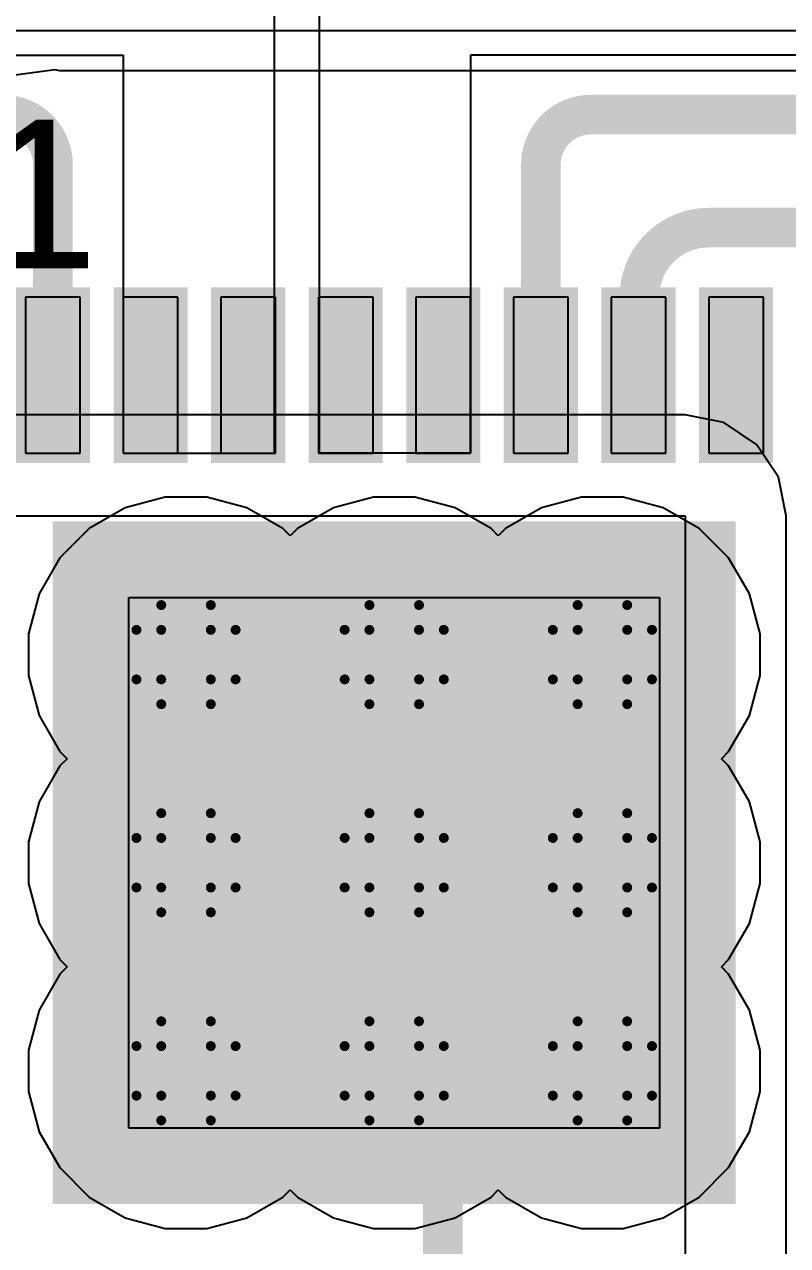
# Model space of a CAD drawing. Header units: inches. Extents: x -5 to 501, y -9 to 81.
# Drawn here: x 75.08 to 78.99, y 19.17 to 25.43 of the extents above; entities that cross this region are included whole.
import ezdxf

# ---------------------------------------------------------------- set-up
doc = ezdxf.new("R2010")
doc.units = ezdxf.units.IN
for name, color, linetype in [('Bottom Layer', 5, 'Continuous'), ('Drill Drawing', 1, 'Continuous'), ('Ground', 16, 'Continuous'), ('Power', 76, 'Continuous'), ('Top Layer', 1, 'Continuous'), ('Top Overlay', 2, 'Continuous'), ('Top Paste', 8, 'Continuous'), ('Top Solder', 216, 'Continuous'), ('Via Holes', 16, 'Continuous')]:
    doc.layers.add(name, color=color, linetype=linetype)
doc.styles.add('Arial', font='', dxfattribs={"height": 0.2})
doc.styles.get('Arial').set_extended_font_data('Arial')

msp = doc.modelspace()

# ---------------------------------------------------------------- hatches: boundary and pattern name
at = {"layer": 'Bottom Layer'}
h = msp.add_hatch(color=5, dxfattribs=at)
edge = h.paths.add_edge_path()
edge.add_arc((75.9031, 22.2001), 0.3, 0, 360)
h = msp.add_hatch(color=5, dxfattribs=at)
edge = h.paths.add_edge_path()
edge.add_arc((76.9699, 22.2001), 0.3, 0, 360)
h = msp.add_hatch(color=5, dxfattribs=at)
edge = h.paths.add_edge_path()
edge.add_arc((78.0367, 22.2001), 0.3, 0, 360)
h = msp.add_hatch(color=5, dxfattribs=at)
edge = h.paths.add_edge_path()
edge.add_arc((75.9031, 21.1333), 0.3, 0, 360)
h = msp.add_hatch(color=5, dxfattribs=at)
edge = h.paths.add_edge_path()
edge.add_arc((76.9699, 21.1333), 0.3, 0, 360)
h = msp.add_hatch(color=5, dxfattribs=at)
edge = h.paths.add_edge_path()
edge.add_arc((78.0367, 21.1333), 0.3, 0, 360)
h = msp.add_hatch(color=5, dxfattribs=at)
edge = h.paths.add_edge_path()
edge.add_arc((75.9031, 20.0665), 0.3, 0, 360)
h = msp.add_hatch(color=5, dxfattribs=at)
edge = h.paths.add_edge_path()
edge.add_arc((76.9699, 20.0665), 0.3, 0, 360)
h = msp.add_hatch(color=5, dxfattribs=at)
edge = h.paths.add_edge_path()
edge.add_arc((78.0367, 20.0665), 0.3, 0, 360)
at = {"layer": 'Ground'}
h = msp.add_hatch(color=16, dxfattribs=at)
edge = h.paths.add_edge_path()
edge.add_arc((75.9031, 22.2001), 0.3, 0, 360)
h = msp.add_hatch(color=16, dxfattribs=at)
edge = h.paths.add_edge_path()
edge.add_arc((76.9699, 22.2001), 0.3, 0, 360)
h = msp.add_hatch(color=16, dxfattribs=at)
edge = h.paths.add_edge_path()
edge.add_arc((78.0367, 22.2001), 0.3, 0, 360)
h = msp.add_hatch(color=16, dxfattribs=at)
edge = h.paths.add_edge_path()
edge.add_arc((75.9031, 21.1333), 0.3, 0, 360)
h = msp.add_hatch(color=16, dxfattribs=at)
edge = h.paths.add_edge_path()
edge.add_arc((76.9699, 21.1333), 0.3, 0, 360)
h = msp.add_hatch(color=16, dxfattribs=at)
edge = h.paths.add_edge_path()
edge.add_arc((78.0367, 21.1333), 0.3, 0, 360)
h = msp.add_hatch(color=16, dxfattribs=at)
edge = h.paths.add_edge_path()
edge.add_arc((75.9031, 20.0665), 0.3, 0, 360)
h = msp.add_hatch(color=16, dxfattribs=at)
edge = h.paths.add_edge_path()
edge.add_arc((76.9699, 20.0665), 0.3, 0, 360)
h = msp.add_hatch(color=16, dxfattribs=at)
edge = h.paths.add_edge_path()
edge.add_arc((78.0367, 20.0665), 0.3, 0, 360)
at = {"layer": 'Power'}
h = msp.add_hatch(color=76, dxfattribs=at)
edge = h.paths.add_edge_path()
edge.add_arc((75.9031, 22.2001), 0.3, 0, 360)
h = msp.add_hatch(color=76, dxfattribs=at)
edge = h.paths.add_edge_path()
edge.add_arc((76.9699, 22.2001), 0.3, 0, 360)
h = msp.add_hatch(color=76, dxfattribs=at)
edge = h.paths.add_edge_path()
edge.add_arc((78.0367, 22.2001), 0.3, 0, 360)
h = msp.add_hatch(color=76, dxfattribs=at)
edge = h.paths.add_edge_path()
edge.add_arc((75.9031, 21.1333), 0.3, 0, 360)
h = msp.add_hatch(color=76, dxfattribs=at)
edge = h.paths.add_edge_path()
edge.add_arc((76.9699, 21.1333), 0.3, 0, 360)
h = msp.add_hatch(color=76, dxfattribs=at)
edge = h.paths.add_edge_path()
edge.add_arc((78.0367, 21.1333), 0.3, 0, 360)
h = msp.add_hatch(color=76, dxfattribs=at)
edge = h.paths.add_edge_path()
edge.add_arc((75.9031, 20.0665), 0.3, 0, 360)
h = msp.add_hatch(color=76, dxfattribs=at)
edge = h.paths.add_edge_path()
edge.add_arc((76.9699, 20.0665), 0.3, 0, 360)
h = msp.add_hatch(color=76, dxfattribs=at)
edge = h.paths.add_edge_path()
edge.add_arc((78.0367, 20.0665), 0.3, 0, 360)
at = {"layer": 'Top Layer'}
for points in [[(75.0813, 24.0332), (75.3613, 24.0332), (75.3613, 23.2332), (75.0813, 23.2332)], [(75.5815, 24.0332), (75.8615, 24.0332), (75.8615, 23.2332), (75.5815, 23.2332)], [(76.0813, 24.0332), (76.3613, 24.0332), (76.3613, 23.2332), (76.0813, 23.2332)], [(76.5815, 24.0332), (76.8615, 24.0332), (76.8615, 23.2332), (76.5815, 23.2332)], [(77.0813, 24.0332), (77.3613, 24.0332), (77.3613, 23.2332), (77.0813, 23.2332)], [(77.5815, 24.0332), (77.8615, 24.0332), (77.8615, 23.2332), (77.5815, 23.2332)], [(78.0813, 24.0332), (78.3613, 24.0332), (78.3613, 23.2332), (78.0813, 23.2332)], [(78.5815, 24.0332), (78.8615, 24.0332), (78.8615, 23.2332), (78.5815, 23.2332)], [(78.6699, 19.4333), (75.2699, 19.4333), (75.2699, 22.8333), (78.6699, 22.8333)]]:
    msp.add_hatch(color=1, dxfattribs=at).paths.add_polyline_path(points)
h = msp.add_hatch(color=1, dxfattribs=at)
edge = h.paths.add_edge_path()
edge.add_arc((75.9031, 22.2001), 0.3, 0, 360)
h = msp.add_hatch(color=1, dxfattribs=at)
edge = h.paths.add_edge_path()
edge.add_arc((76.9699, 22.2001), 0.3, 0, 360)
h = msp.add_hatch(color=1, dxfattribs=at)
edge = h.paths.add_edge_path()
edge.add_arc((78.0367, 22.2001), 0.3, 0, 360)
h = msp.add_hatch(color=1, dxfattribs=at)
edge = h.paths.add_edge_path()
edge.add_arc((75.9031, 21.1333), 0.3, 0, 360)
h = msp.add_hatch(color=1, dxfattribs=at)
edge = h.paths.add_edge_path()
edge.add_arc((76.9699, 21.1333), 0.3, 0, 360)
h = msp.add_hatch(color=1, dxfattribs=at)
edge = h.paths.add_edge_path()
edge.add_arc((78.0367, 21.1333), 0.3, 0, 360)
h = msp.add_hatch(color=1, dxfattribs=at)
edge = h.paths.add_edge_path()
edge.add_arc((75.9031, 20.0665), 0.3, 0, 360)
h = msp.add_hatch(color=1, dxfattribs=at)
edge = h.paths.add_edge_path()
edge.add_arc((76.9699, 20.0665), 0.3, 0, 360)
h = msp.add_hatch(color=1, dxfattribs=at)
edge = h.paths.add_edge_path()
edge.add_arc((78.0367, 20.0665), 0.3, 0, 360)
at = {"layer": 'Top Solder'}
for points in [[(75.0313, 24.0832), (75.4113, 24.0832), (75.4113, 23.1832), (75.0313, 23.1832)], [(75.5315, 24.0832), (75.9115, 24.0832), (75.9115, 23.1832), (75.5315, 23.1832)], [(76.0313, 24.0832), (76.4113, 24.0832), (76.4113, 23.1832), (76.0313, 23.1832)], [(76.5315, 24.0832), (76.9115, 24.0832), (76.9115, 23.1832), (76.5315, 23.1832)], [(77.0313, 24.0832), (77.4113, 24.0832), (77.4113, 23.1832), (77.0313, 23.1832)], [(77.5315, 24.0832), (77.9115, 24.0832), (77.9115, 23.1832), (77.5315, 23.1832)], [(78.0313, 24.0832), (78.4113, 24.0832), (78.4113, 23.1832), (78.0313, 23.1832)], [(78.5315, 24.0832), (78.9115, 24.0832), (78.9115, 23.1832), (78.5315, 23.1832)], [(78.7199, 19.3833), (75.2199, 19.3833), (75.2199, 22.8833), (78.7199, 22.8833)]]:
    msp.add_hatch(color=216, dxfattribs=at).paths.add_polyline_path(points)
at = {"layer": 'Via Holes'}
h = msp.add_hatch(color=7, dxfattribs=at)
edge = h.paths.add_edge_path()
edge.add_arc((75.9031, 22.2001), 0.15, 0, 360)
h = msp.add_hatch(color=7, dxfattribs=at)
edge = h.paths.add_edge_path()
edge.add_arc((76.9699, 22.2001), 0.15, 0, 360)
h = msp.add_hatch(color=7, dxfattribs=at)
edge = h.paths.add_edge_path()
edge.add_arc((78.0367, 22.2001), 0.15, 0, 360)
h = msp.add_hatch(color=7, dxfattribs=at)
edge = h.paths.add_edge_path()
edge.add_arc((75.9031, 21.1333), 0.15, 0, 360)
h = msp.add_hatch(color=7, dxfattribs=at)
edge = h.paths.add_edge_path()
edge.add_arc((76.9699, 21.1333), 0.15, 0, 360)
h = msp.add_hatch(color=7, dxfattribs=at)
edge = h.paths.add_edge_path()
edge.add_arc((78.0367, 21.1333), 0.15, 0, 360)
h = msp.add_hatch(color=7, dxfattribs=at)
edge = h.paths.add_edge_path()
edge.add_arc((75.9031, 20.0665), 0.15, 0, 360)
h = msp.add_hatch(color=7, dxfattribs=at)
edge = h.paths.add_edge_path()
edge.add_arc((76.9699, 20.0665), 0.15, 0, 360)
h = msp.add_hatch(color=7, dxfattribs=at)
edge = h.paths.add_edge_path()
edge.add_arc((78.0367, 20.0665), 0.15, 0, 360)

# ---------------------------------------------------------------- linework, layer by layer
at = {"layer": 'Bottom Layer'}
for p, q in [((75.0017, 25.1692), (75.2308, 25.1994)), ((75.2308, 25.1994), (75.2554, 25.1945)), ((75.2554, 25.1945), (81.4787, 25.1945)), ((78.4606, 23.4288), (74.2442, 23.4288)), ((78.6588, 23.3893), (78.4606, 23.4288)), ((78.8268, 23.277), (78.6588, 23.3893)), ((78.9391, 23.109), (78.8268, 23.277)), ((78.9786, 22.9108), (78.9391, 23.109)), ((74.2442, 22.9108), (78.4606, 22.9108)), ((78.4606, 22.9108), (78.4606, 17.1451)), ((78.9786, 17.1451), (78.9786, 22.9108))]:
    msp.add_line(p, q, dxfattribs=at)
msp.add_lwpolyline([(74.1102, 25.3676, 0.254, 0.254, -0.198912), (75.2554, 25.842, 0.254, 0.254, 0)], format="xyseb", dxfattribs=at)
at = {"layer": 'Drill Drawing'}
for points in [[(75.7761, 22.3271, 0.0508, 0.0508, 0), (75.7761, 22.4541, 0.0508, 0.0508, 0)], [(75.7761, 22.4541, 0.0508, 0.0508, 0), (76.0301, 22.4541, 0.0508, 0.0508, 0)], [(76.0301, 22.3271, 0.0508, 0.0508, 0), (76.0301, 22.4541, 0.0508, 0.0508, 0)], [(76.8429, 22.3271, 0.0508, 0.0508, 0), (76.8429, 22.4541, 0.0508, 0.0508, 0)], [(76.8429, 22.4541, 0.0508, 0.0508, 0), (77.0969, 22.4541, 0.0508, 0.0508, 0)], [(77.0969, 22.3271, 0.0508, 0.0508, 0), (77.0969, 22.4541, 0.0508, 0.0508, 0)], [(77.9097, 22.3271, 0.0508, 0.0508, 0), (77.9097, 22.4541, 0.0508, 0.0508, 0)], [(77.9097, 22.4541, 0.0508, 0.0508, 0), (78.1637, 22.4541, 0.0508, 0.0508, 0)], [(78.1637, 22.3271, 0.0508, 0.0508, 0), (78.1637, 22.4541, 0.0508, 0.0508, 0)], [(75.6491, 22.0731, 0.0508, 0.0508, 0), (75.6491, 22.3271, 0.0508, 0.0508, 0)], [(75.6491, 22.3271, 0.0508, 0.0508, 0), (75.7761, 22.3271, 0.0508, 0.0508, 0)], [(76.0301, 22.3271, 0.0508, 0.0508, 0), (76.1571, 22.3271, 0.0508, 0.0508, 0)], [(76.1571, 22.0731, 0.0508, 0.0508, 0), (76.1571, 22.3271, 0.0508, 0.0508, 0)], [(76.7159, 22.0731, 0.0508, 0.0508, 0), (76.7159, 22.3271, 0.0508, 0.0508, 0)], [(76.7159, 22.3271, 0.0508, 0.0508, 0), (76.8429, 22.3271, 0.0508, 0.0508, 0)], [(77.0969, 22.3271, 0.0508, 0.0508, 0), (77.2239, 22.3271, 0.0508, 0.0508, 0)], [(77.2239, 22.0731, 0.0508, 0.0508, 0), (77.2239, 22.3271, 0.0508, 0.0508, 0)], [(77.7827, 22.0731, 0.0508, 0.0508, 0), (77.7827, 22.3271, 0.0508, 0.0508, 0)], [(77.7827, 22.3271, 0.0508, 0.0508, 0), (77.9097, 22.3271, 0.0508, 0.0508, 0)], [(78.1637, 22.3271, 0.0508, 0.0508, 0), (78.2907, 22.3271, 0.0508, 0.0508, 0)], [(78.2907, 22.0731, 0.0508, 0.0508, 0), (78.2907, 22.3271, 0.0508, 0.0508, 0)], [(75.6491, 22.0731, 0.0508, 0.0508, 0), (75.7761, 22.0731, 0.0508, 0.0508, 0)], [(75.7761, 21.9461, 0.0508, 0.0508, 0), (75.7761, 22.0731, 0.0508, 0.0508, 0)], [(76.0301, 22.0731, 0.0508, 0.0508, 0), (76.1571, 22.0731, 0.0508, 0.0508, 0)], [(76.0301, 21.9461, 0.0508, 0.0508, 0), (76.0301, 22.0731, 0.0508, 0.0508, 0)], [(76.7159, 22.0731, 0.0508, 0.0508, 0), (76.8429, 22.0731, 0.0508, 0.0508, 0)], [(76.8429, 21.9461, 0.0508, 0.0508, 0), (76.8429, 22.0731, 0.0508, 0.0508, 0)], [(77.0969, 22.0731, 0.0508, 0.0508, 0), (77.2239, 22.0731, 0.0508, 0.0508, 0)], [(77.0969, 21.9461, 0.0508, 0.0508, 0), (77.0969, 22.0731, 0.0508, 0.0508, 0)], [(77.7827, 22.0731, 0.0508, 0.0508, 0), (77.9097, 22.0731, 0.0508, 0.0508, 0)], [(77.9097, 21.9461, 0.0508, 0.0508, 0), (77.9097, 22.0731, 0.0508, 0.0508, 0)], [(78.1637, 22.0731, 0.0508, 0.0508, 0), (78.2907, 22.0731, 0.0508, 0.0508, 0)], [(78.1637, 21.9461, 0.0508, 0.0508, 0), (78.1637, 22.0731, 0.0508, 0.0508, 0)], [(75.7761, 21.9461, 0.0508, 0.0508, 0), (76.0301, 21.9461, 0.0508, 0.0508, 0)], [(76.8429, 21.9461, 0.0508, 0.0508, 0), (77.0969, 21.9461, 0.0508, 0.0508, 0)], [(77.9097, 21.9461, 0.0508, 0.0508, 0), (78.1637, 21.9461, 0.0508, 0.0508, 0)], [(75.7761, 21.2603, 0.0508, 0.0508, 0), (75.7761, 21.3873, 0.0508, 0.0508, 0)], [(75.7761, 21.3873, 0.0508, 0.0508, 0), (76.0301, 21.3873, 0.0508, 0.0508, 0)], [(76.0301, 21.2603, 0.0508, 0.0508, 0), (76.0301, 21.3873, 0.0508, 0.0508, 0)], [(76.8429, 21.2603, 0.0508, 0.0508, 0), (76.8429, 21.3873, 0.0508, 0.0508, 0)], [(76.8429, 21.3873, 0.0508, 0.0508, 0), (77.0969, 21.3873, 0.0508, 0.0508, 0)], [(77.0969, 21.2603, 0.0508, 0.0508, 0), (77.0969, 21.3873, 0.0508, 0.0508, 0)], [(77.9097, 21.2603, 0.0508, 0.0508, 0), (77.9097, 21.3873, 0.0508, 0.0508, 0)], [(77.9097, 21.3873, 0.0508, 0.0508, 0), (78.1637, 21.3873, 0.0508, 0.0508, 0)], [(78.1637, 21.2603, 0.0508, 0.0508, 0), (78.1637, 21.3873, 0.0508, 0.0508, 0)], [(75.6491, 21.0063, 0.0508, 0.0508, 0), (75.6491, 21.2603, 0.0508, 0.0508, 0)], [(75.6491, 21.2603, 0.0508, 0.0508, 0), (75.7761, 21.2603, 0.0508, 0.0508, 0)], [(76.0301, 21.2603, 0.0508, 0.0508, 0), (76.1571, 21.2603, 0.0508, 0.0508, 0)], [(76.1571, 21.0063, 0.0508, 0.0508, 0), (76.1571, 21.2603, 0.0508, 0.0508, 0)], [(76.7159, 21.0063, 0.0508, 0.0508, 0), (76.7159, 21.2603, 0.0508, 0.0508, 0)], [(76.7159, 21.2603, 0.0508, 0.0508, 0), (76.8429, 21.2603, 0.0508, 0.0508, 0)], [(77.0969, 21.2603, 0.0508, 0.0508, 0), (77.2239, 21.2603, 0.0508, 0.0508, 0)], [(77.2239, 21.0063, 0.0508, 0.0508, 0), (77.2239, 21.2603, 0.0508, 0.0508, 0)], [(77.7827, 21.0063, 0.0508, 0.0508, 0), (77.7827, 21.2603, 0.0508, 0.0508, 0)], [(77.7827, 21.2603, 0.0508, 0.0508, 0), (77.9097, 21.2603, 0.0508, 0.0508, 0)], [(78.1637, 21.2603, 0.0508, 0.0508, 0), (78.2907, 21.2603, 0.0508, 0.0508, 0)], [(78.2907, 21.0063, 0.0508, 0.0508, 0), (78.2907, 21.2603, 0.0508, 0.0508, 0)], [(75.6491, 21.0063, 0.0508, 0.0508, 0), (75.7761, 21.0063, 0.0508, 0.0508, 0)], [(75.7761, 20.8793, 0.0508, 0.0508, 0), (75.7761, 21.0063, 0.0508, 0.0508, 0)], [(76.0301, 21.0063, 0.0508, 0.0508, 0), (76.1571, 21.0063, 0.0508, 0.0508, 0)], [(76.0301, 20.8793, 0.0508, 0.0508, 0), (76.0301, 21.0063, 0.0508, 0.0508, 0)], [(76.7159, 21.0063, 0.0508, 0.0508, 0), (76.8429, 21.0063, 0.0508, 0.0508, 0)], [(76.8429, 20.8793, 0.0508, 0.0508, 0), (76.8429, 21.0063, 0.0508, 0.0508, 0)], [(77.0969, 21.0063, 0.0508, 0.0508, 0), (77.2239, 21.0063, 0.0508, 0.0508, 0)], [(77.0969, 20.8793, 0.0508, 0.0508, 0), (77.0969, 21.0063, 0.0508, 0.0508, 0)], [(77.7827, 21.0063, 0.0508, 0.0508, 0), (77.9097, 21.0063, 0.0508, 0.0508, 0)], [(77.9097, 20.8793, 0.0508, 0.0508, 0), (77.9097, 21.0063, 0.0508, 0.0508, 0)], [(78.1637, 21.0063, 0.0508, 0.0508, 0), (78.2907, 21.0063, 0.0508, 0.0508, 0)], [(78.1637, 20.8793, 0.0508, 0.0508, 0), (78.1637, 21.0063, 0.0508, 0.0508, 0)], [(75.7761, 20.8793, 0.0508, 0.0508, 0), (76.0301, 20.8793, 0.0508, 0.0508, 0)], [(76.8429, 20.8793, 0.0508, 0.0508, 0), (77.0969, 20.8793, 0.0508, 0.0508, 0)], [(77.9097, 20.8793, 0.0508, 0.0508, 0), (78.1637, 20.8793, 0.0508, 0.0508, 0)], [(75.7761, 20.1935, 0.0508, 0.0508, 0), (75.7761, 20.3205, 0.0508, 0.0508, 0)], [(75.7761, 20.3205, 0.0508, 0.0508, 0), (76.0301, 20.3205, 0.0508, 0.0508, 0)], [(76.0301, 20.1935, 0.0508, 0.0508, 0), (76.0301, 20.3205, 0.0508, 0.0508, 0)], [(76.8429, 20.1935, 0.0508, 0.0508, 0), (76.8429, 20.3205, 0.0508, 0.0508, 0)], [(76.8429, 20.3205, 0.0508, 0.0508, 0), (77.0969, 20.3205, 0.0508, 0.0508, 0)], [(77.0969, 20.1935, 0.0508, 0.0508, 0), (77.0969, 20.3205, 0.0508, 0.0508, 0)], [(77.9097, 20.1935, 0.0508, 0.0508, 0), (77.9097, 20.3205, 0.0508, 0.0508, 0)], [(77.9097, 20.3205, 0.0508, 0.0508, 0), (78.1637, 20.3205, 0.0508, 0.0508, 0)], [(78.1637, 20.1935, 0.0508, 0.0508, 0), (78.1637, 20.3205, 0.0508, 0.0508, 0)], [(75.6491, 19.9395, 0.0508, 0.0508, 0), (75.6491, 20.1935, 0.0508, 0.0508, 0)], [(75.6491, 20.1935, 0.0508, 0.0508, 0), (75.7761, 20.1935, 0.0508, 0.0508, 0)], [(76.0301, 20.1935, 0.0508, 0.0508, 0), (76.1571, 20.1935, 0.0508, 0.0508, 0)], [(76.1571, 19.9395, 0.0508, 0.0508, 0), (76.1571, 20.1935, 0.0508, 0.0508, 0)], [(76.7159, 19.9395, 0.0508, 0.0508, 0), (76.7159, 20.1935, 0.0508, 0.0508, 0)], [(76.7159, 20.1935, 0.0508, 0.0508, 0), (76.8429, 20.1935, 0.0508, 0.0508, 0)], [(77.0969, 20.1935, 0.0508, 0.0508, 0), (77.2239, 20.1935, 0.0508, 0.0508, 0)], [(77.2239, 19.9395, 0.0508, 0.0508, 0), (77.2239, 20.1935, 0.0508, 0.0508, 0)], [(77.7827, 19.9395, 0.0508, 0.0508, 0), (77.7827, 20.1935, 0.0508, 0.0508, 0)], [(77.7827, 20.1935, 0.0508, 0.0508, 0), (77.9097, 20.1935, 0.0508, 0.0508, 0)], [(78.1637, 20.1935, 0.0508, 0.0508, 0), (78.2907, 20.1935, 0.0508, 0.0508, 0)], [(78.2907, 19.9395, 0.0508, 0.0508, 0), (78.2907, 20.1935, 0.0508, 0.0508, 0)], [(75.6491, 19.9395, 0.0508, 0.0508, 0), (75.7761, 19.9395, 0.0508, 0.0508, 0)], [(75.7761, 19.8125, 0.0508, 0.0508, 0), (75.7761, 19.9395, 0.0508, 0.0508, 0)], [(76.0301, 19.9395, 0.0508, 0.0508, 0), (76.1571, 19.9395, 0.0508, 0.0508, 0)], [(76.0301, 19.8125, 0.0508, 0.0508, 0), (76.0301, 19.9395, 0.0508, 0.0508, 0)], [(76.7159, 19.9395, 0.0508, 0.0508, 0), (76.8429, 19.9395, 0.0508, 0.0508, 0)], [(76.8429, 19.8125, 0.0508, 0.0508, 0), (76.8429, 19.9395, 0.0508, 0.0508, 0)], [(77.0969, 19.9395, 0.0508, 0.0508, 0), (77.2239, 19.9395, 0.0508, 0.0508, 0)], [(77.0969, 19.8125, 0.0508, 0.0508, 0), (77.0969, 19.9395, 0.0508, 0.0508, 0)], [(77.7827, 19.9395, 0.0508, 0.0508, 0), (77.9097, 19.9395, 0.0508, 0.0508, 0)], [(77.9097, 19.8125, 0.0508, 0.0508, 0), (77.9097, 19.9395, 0.0508, 0.0508, 0)], [(78.1637, 19.9395, 0.0508, 0.0508, 0), (78.2907, 19.9395, 0.0508, 0.0508, 0)], [(78.1637, 19.8125, 0.0508, 0.0508, 0), (78.1637, 19.9395, 0.0508, 0.0508, 0)], [(75.7761, 19.8125, 0.0508, 0.0508, 0), (76.0301, 19.8125, 0.0508, 0.0508, 0)], [(76.8429, 19.8125, 0.0508, 0.0508, 0), (77.0969, 19.8125, 0.0508, 0.0508, 0)], [(77.9097, 19.8125, 0.0508, 0.0508, 0), (78.1637, 19.8125, 0.0508, 0.0508, 0)]]:
    msp.add_lwpolyline(points, format="xyseb", dxfattribs=at)
for points in [[(75.7634, 22.4541, 0.0254, 0.0254, 1), (75.7888, 22.4541, 0.0254, 0.0254, 1)], [(75.7634, 22.4541, 0.0254, 0.0254, 1), (75.7888, 22.4541, 0.0254, 0.0254, 1)], [(76.0174, 22.4541, 0.0254, 0.0254, 1), (76.0428, 22.4541, 0.0254, 0.0254, 1)], [(76.0174, 22.4541, 0.0254, 0.0254, 1), (76.0428, 22.4541, 0.0254, 0.0254, 1)], [(76.8302, 22.4541, 0.0254, 0.0254, 1), (76.8556, 22.4541, 0.0254, 0.0254, 1)], [(76.8302, 22.4541, 0.0254, 0.0254, 1), (76.8556, 22.4541, 0.0254, 0.0254, 1)], [(77.0842, 22.4541, 0.0254, 0.0254, 1), (77.1096, 22.4541, 0.0254, 0.0254, 1)], [(77.0842, 22.4541, 0.0254, 0.0254, 1), (77.1096, 22.4541, 0.0254, 0.0254, 1)], [(77.897, 22.4541, 0.0254, 0.0254, 1), (77.9224, 22.4541, 0.0254, 0.0254, 1)], [(77.897, 22.4541, 0.0254, 0.0254, 1), (77.9224, 22.4541, 0.0254, 0.0254, 1)], [(78.151, 22.4541, 0.0254, 0.0254, 1), (78.1764, 22.4541, 0.0254, 0.0254, 1)], [(78.151, 22.4541, 0.0254, 0.0254, 1), (78.1764, 22.4541, 0.0254, 0.0254, 1)], [(75.6364, 22.3271, 0.0254, 0.0254, 1), (75.6618, 22.3271, 0.0254, 0.0254, 1)], [(75.6364, 22.3271, 0.0254, 0.0254, 1), (75.6618, 22.3271, 0.0254, 0.0254, 1)], [(75.7634, 22.3271, 0.0254, 0.0254, 1), (75.7888, 22.3271, 0.0254, 0.0254, 1)], [(75.7634, 22.3271, 0.0254, 0.0254, 1), (75.7888, 22.3271, 0.0254, 0.0254, 1)], [(76.0174, 22.3271, 0.0254, 0.0254, 1), (76.0428, 22.3271, 0.0254, 0.0254, 1)], [(76.0174, 22.3271, 0.0254, 0.0254, 1), (76.0428, 22.3271, 0.0254, 0.0254, 1)], [(76.1444, 22.3271, 0.0254, 0.0254, 1), (76.1698, 22.3271, 0.0254, 0.0254, 1)], [(76.1444, 22.3271, 0.0254, 0.0254, 1), (76.1698, 22.3271, 0.0254, 0.0254, 1)], [(76.7032, 22.3271, 0.0254, 0.0254, 1), (76.7286, 22.3271, 0.0254, 0.0254, 1)], [(76.7032, 22.3271, 0.0254, 0.0254, 1), (76.7286, 22.3271, 0.0254, 0.0254, 1)], [(76.8302, 22.3271, 0.0254, 0.0254, 1), (76.8556, 22.3271, 0.0254, 0.0254, 1)], [(76.8302, 22.3271, 0.0254, 0.0254, 1), (76.8556, 22.3271, 0.0254, 0.0254, 1)], [(77.0842, 22.3271, 0.0254, 0.0254, 1), (77.1096, 22.3271, 0.0254, 0.0254, 1)], [(77.0842, 22.3271, 0.0254, 0.0254, 1), (77.1096, 22.3271, 0.0254, 0.0254, 1)], [(77.2112, 22.3271, 0.0254, 0.0254, 1), (77.2366, 22.3271, 0.0254, 0.0254, 1)], [(77.2112, 22.3271, 0.0254, 0.0254, 1), (77.2366, 22.3271, 0.0254, 0.0254, 1)], [(77.77, 22.3271, 0.0254, 0.0254, 1), (77.7954, 22.3271, 0.0254, 0.0254, 1)], [(77.77, 22.3271, 0.0254, 0.0254, 1), (77.7954, 22.3271, 0.0254, 0.0254, 1)], [(77.897, 22.3271, 0.0254, 0.0254, 1), (77.9224, 22.3271, 0.0254, 0.0254, 1)], [(77.897, 22.3271, 0.0254, 0.0254, 1), (77.9224, 22.3271, 0.0254, 0.0254, 1)], [(78.151, 22.3271, 0.0254, 0.0254, 1), (78.1764, 22.3271, 0.0254, 0.0254, 1)], [(78.151, 22.3271, 0.0254, 0.0254, 1), (78.1764, 22.3271, 0.0254, 0.0254, 1)], [(78.278, 22.3271, 0.0254, 0.0254, 1), (78.3034, 22.3271, 0.0254, 0.0254, 1)], [(78.278, 22.3271, 0.0254, 0.0254, 1), (78.3034, 22.3271, 0.0254, 0.0254, 1)], [(75.6364, 22.0731, 0.0254, 0.0254, 1), (75.6618, 22.0731, 0.0254, 0.0254, 1)], [(75.6364, 22.0731, 0.0254, 0.0254, 1), (75.6618, 22.0731, 0.0254, 0.0254, 1)], [(75.7634, 22.0731, 0.0254, 0.0254, 1), (75.7888, 22.0731, 0.0254, 0.0254, 1)], [(75.7634, 22.0731, 0.0254, 0.0254, 1), (75.7888, 22.0731, 0.0254, 0.0254, 1)], [(76.0174, 22.0731, 0.0254, 0.0254, 1), (76.0428, 22.0731, 0.0254, 0.0254, 1)], [(76.0174, 22.0731, 0.0254, 0.0254, 1), (76.0428, 22.0731, 0.0254, 0.0254, 1)], [(76.1444, 22.0731, 0.0254, 0.0254, 1), (76.1698, 22.0731, 0.0254, 0.0254, 1)], [(76.1444, 22.0731, 0.0254, 0.0254, 1), (76.1698, 22.0731, 0.0254, 0.0254, 1)], [(76.7032, 22.0731, 0.0254, 0.0254, 1), (76.7286, 22.0731, 0.0254, 0.0254, 1)], [(76.7032, 22.0731, 0.0254, 0.0254, 1), (76.7286, 22.0731, 0.0254, 0.0254, 1)], [(76.8302, 22.0731, 0.0254, 0.0254, 1), (76.8556, 22.0731, 0.0254, 0.0254, 1)], [(76.8302, 22.0731, 0.0254, 0.0254, 1), (76.8556, 22.0731, 0.0254, 0.0254, 1)], [(77.0842, 22.0731, 0.0254, 0.0254, 1), (77.1096, 22.0731, 0.0254, 0.0254, 1)], [(77.0842, 22.0731, 0.0254, 0.0254, 1), (77.1096, 22.0731, 0.0254, 0.0254, 1)], [(77.2112, 22.0731, 0.0254, 0.0254, 1), (77.2366, 22.0731, 0.0254, 0.0254, 1)], [(77.2112, 22.0731, 0.0254, 0.0254, 1), (77.2366, 22.0731, 0.0254, 0.0254, 1)], [(77.77, 22.0731, 0.0254, 0.0254, 1), (77.7954, 22.0731, 0.0254, 0.0254, 1)], [(77.77, 22.0731, 0.0254, 0.0254, 1), (77.7954, 22.0731, 0.0254, 0.0254, 1)], [(77.897, 22.0731, 0.0254, 0.0254, 1), (77.9224, 22.0731, 0.0254, 0.0254, 1)], [(77.897, 22.0731, 0.0254, 0.0254, 1), (77.9224, 22.0731, 0.0254, 0.0254, 1)], [(78.151, 22.0731, 0.0254, 0.0254, 1), (78.1764, 22.0731, 0.0254, 0.0254, 1)], [(78.151, 22.0731, 0.0254, 0.0254, 1), (78.1764, 22.0731, 0.0254, 0.0254, 1)], [(78.278, 22.0731, 0.0254, 0.0254, 1), (78.3034, 22.0731, 0.0254, 0.0254, 1)], [(78.278, 22.0731, 0.0254, 0.0254, 1), (78.3034, 22.0731, 0.0254, 0.0254, 1)], [(75.7634, 21.9461, 0.0254, 0.0254, 1), (75.7888, 21.9461, 0.0254, 0.0254, 1)], [(75.7634, 21.9461, 0.0254, 0.0254, 1), (75.7888, 21.9461, 0.0254, 0.0254, 1)], [(76.0174, 21.9461, 0.0254, 0.0254, 1), (76.0428, 21.9461, 0.0254, 0.0254, 1)], [(76.0174, 21.9461, 0.0254, 0.0254, 1), (76.0428, 21.9461, 0.0254, 0.0254, 1)], [(76.8302, 21.9461, 0.0254, 0.0254, 1), (76.8556, 21.9461, 0.0254, 0.0254, 1)], [(76.8302, 21.9461, 0.0254, 0.0254, 1), (76.8556, 21.9461, 0.0254, 0.0254, 1)], [(77.0842, 21.9461, 0.0254, 0.0254, 1), (77.1096, 21.9461, 0.0254, 0.0254, 1)], [(77.0842, 21.9461, 0.0254, 0.0254, 1), (77.1096, 21.9461, 0.0254, 0.0254, 1)], [(77.897, 21.9461, 0.0254, 0.0254, 1), (77.9224, 21.9461, 0.0254, 0.0254, 1)], [(77.897, 21.9461, 0.0254, 0.0254, 1), (77.9224, 21.9461, 0.0254, 0.0254, 1)], [(78.151, 21.9461, 0.0254, 0.0254, 1), (78.1764, 21.9461, 0.0254, 0.0254, 1)], [(78.151, 21.9461, 0.0254, 0.0254, 1), (78.1764, 21.9461, 0.0254, 0.0254, 1)], [(75.7634, 21.3873, 0.0254, 0.0254, 1), (75.7888, 21.3873, 0.0254, 0.0254, 1)], [(75.7634, 21.3873, 0.0254, 0.0254, 1), (75.7888, 21.3873, 0.0254, 0.0254, 1)], [(76.0174, 21.3873, 0.0254, 0.0254, 1), (76.0428, 21.3873, 0.0254, 0.0254, 1)], [(76.0174, 21.3873, 0.0254, 0.0254, 1), (76.0428, 21.3873, 0.0254, 0.0254, 1)], [(76.8302, 21.3873, 0.0254, 0.0254, 1), (76.8556, 21.3873, 0.0254, 0.0254, 1)], [(76.8302, 21.3873, 0.0254, 0.0254, 1), (76.8556, 21.3873, 0.0254, 0.0254, 1)], [(77.0842, 21.3873, 0.0254, 0.0254, 1), (77.1096, 21.3873, 0.0254, 0.0254, 1)], [(77.0842, 21.3873, 0.0254, 0.0254, 1), (77.1096, 21.3873, 0.0254, 0.0254, 1)], [(77.897, 21.3873, 0.0254, 0.0254, 1), (77.9224, 21.3873, 0.0254, 0.0254, 1)], [(77.897, 21.3873, 0.0254, 0.0254, 1), (77.9224, 21.3873, 0.0254, 0.0254, 1)], [(78.151, 21.3873, 0.0254, 0.0254, 1), (78.1764, 21.3873, 0.0254, 0.0254, 1)], [(78.151, 21.3873, 0.0254, 0.0254, 1), (78.1764, 21.3873, 0.0254, 0.0254, 1)], [(75.6364, 21.2603, 0.0254, 0.0254, 1), (75.6618, 21.2603, 0.0254, 0.0254, 1)], [(75.6364, 21.2603, 0.0254, 0.0254, 1), (75.6618, 21.2603, 0.0254, 0.0254, 1)], [(75.7634, 21.2603, 0.0254, 0.0254, 1), (75.7888, 21.2603, 0.0254, 0.0254, 1)], [(75.7634, 21.2603, 0.0254, 0.0254, 1), (75.7888, 21.2603, 0.0254, 0.0254, 1)], [(76.0174, 21.2603, 0.0254, 0.0254, 1), (76.0428, 21.2603, 0.0254, 0.0254, 1)], [(76.0174, 21.2603, 0.0254, 0.0254, 1), (76.0428, 21.2603, 0.0254, 0.0254, 1)], [(76.1444, 21.2603, 0.0254, 0.0254, 1), (76.1698, 21.2603, 0.0254, 0.0254, 1)], [(76.1444, 21.2603, 0.0254, 0.0254, 1), (76.1698, 21.2603, 0.0254, 0.0254, 1)], [(76.7032, 21.2603, 0.0254, 0.0254, 1), (76.7286, 21.2603, 0.0254, 0.0254, 1)], [(76.7032, 21.2603, 0.0254, 0.0254, 1), (76.7286, 21.2603, 0.0254, 0.0254, 1)], [(76.8302, 21.2603, 0.0254, 0.0254, 1), (76.8556, 21.2603, 0.0254, 0.0254, 1)], [(76.8302, 21.2603, 0.0254, 0.0254, 1), (76.8556, 21.2603, 0.0254, 0.0254, 1)], [(77.0842, 21.2603, 0.0254, 0.0254, 1), (77.1096, 21.2603, 0.0254, 0.0254, 1)], [(77.0842, 21.2603, 0.0254, 0.0254, 1), (77.1096, 21.2603, 0.0254, 0.0254, 1)], [(77.2112, 21.2603, 0.0254, 0.0254, 1), (77.2366, 21.2603, 0.0254, 0.0254, 1)], [(77.2112, 21.2603, 0.0254, 0.0254, 1), (77.2366, 21.2603, 0.0254, 0.0254, 1)], [(77.77, 21.2603, 0.0254, 0.0254, 1), (77.7954, 21.2603, 0.0254, 0.0254, 1)], [(77.77, 21.2603, 0.0254, 0.0254, 1), (77.7954, 21.2603, 0.0254, 0.0254, 1)], [(77.897, 21.2603, 0.0254, 0.0254, 1), (77.9224, 21.2603, 0.0254, 0.0254, 1)], [(77.897, 21.2603, 0.0254, 0.0254, 1), (77.9224, 21.2603, 0.0254, 0.0254, 1)], [(78.151, 21.2603, 0.0254, 0.0254, 1), (78.1764, 21.2603, 0.0254, 0.0254, 1)], [(78.151, 21.2603, 0.0254, 0.0254, 1), (78.1764, 21.2603, 0.0254, 0.0254, 1)], [(78.278, 21.2603, 0.0254, 0.0254, 1), (78.3034, 21.2603, 0.0254, 0.0254, 1)], [(78.278, 21.2603, 0.0254, 0.0254, 1), (78.3034, 21.2603, 0.0254, 0.0254, 1)], [(75.6364, 21.0063, 0.0254, 0.0254, 1), (75.6618, 21.0063, 0.0254, 0.0254, 1)], [(75.6364, 21.0063, 0.0254, 0.0254, 1), (75.6618, 21.0063, 0.0254, 0.0254, 1)], [(75.7634, 21.0063, 0.0254, 0.0254, 1), (75.7888, 21.0063, 0.0254, 0.0254, 1)], [(75.7634, 21.0063, 0.0254, 0.0254, 1), (75.7888, 21.0063, 0.0254, 0.0254, 1)], [(76.0174, 21.0063, 0.0254, 0.0254, 1), (76.0428, 21.0063, 0.0254, 0.0254, 1)], [(76.0174, 21.0063, 0.0254, 0.0254, 1), (76.0428, 21.0063, 0.0254, 0.0254, 1)], [(76.1444, 21.0063, 0.0254, 0.0254, 1), (76.1698, 21.0063, 0.0254, 0.0254, 1)], [(76.1444, 21.0063, 0.0254, 0.0254, 1), (76.1698, 21.0063, 0.0254, 0.0254, 1)], [(76.7032, 21.0063, 0.0254, 0.0254, 1), (76.7286, 21.0063, 0.0254, 0.0254, 1)], [(76.7032, 21.0063, 0.0254, 0.0254, 1), (76.7286, 21.0063, 0.0254, 0.0254, 1)], [(76.8302, 21.0063, 0.0254, 0.0254, 1), (76.8556, 21.0063, 0.0254, 0.0254, 1)], [(76.8302, 21.0063, 0.0254, 0.0254, 1), (76.8556, 21.0063, 0.0254, 0.0254, 1)], [(77.0842, 21.0063, 0.0254, 0.0254, 1), (77.1096, 21.0063, 0.0254, 0.0254, 1)], [(77.0842, 21.0063, 0.0254, 0.0254, 1), (77.1096, 21.0063, 0.0254, 0.0254, 1)], [(77.2112, 21.0063, 0.0254, 0.0254, 1), (77.2366, 21.0063, 0.0254, 0.0254, 1)], [(77.2112, 21.0063, 0.0254, 0.0254, 1), (77.2366, 21.0063, 0.0254, 0.0254, 1)], [(77.77, 21.0063, 0.0254, 0.0254, 1), (77.7954, 21.0063, 0.0254, 0.0254, 1)], [(77.77, 21.0063, 0.0254, 0.0254, 1), (77.7954, 21.0063, 0.0254, 0.0254, 1)], [(77.897, 21.0063, 0.0254, 0.0254, 1), (77.9224, 21.0063, 0.0254, 0.0254, 1)], [(77.897, 21.0063, 0.0254, 0.0254, 1), (77.9224, 21.0063, 0.0254, 0.0254, 1)], [(78.151, 21.0063, 0.0254, 0.0254, 1), (78.1764, 21.0063, 0.0254, 0.0254, 1)], [(78.151, 21.0063, 0.0254, 0.0254, 1), (78.1764, 21.0063, 0.0254, 0.0254, 1)], [(78.278, 21.0063, 0.0254, 0.0254, 1), (78.3034, 21.0063, 0.0254, 0.0254, 1)], [(78.278, 21.0063, 0.0254, 0.0254, 1), (78.3034, 21.0063, 0.0254, 0.0254, 1)], [(75.7634, 20.8793, 0.0254, 0.0254, 1), (75.7888, 20.8793, 0.0254, 0.0254, 1)], [(75.7634, 20.8793, 0.0254, 0.0254, 1), (75.7888, 20.8793, 0.0254, 0.0254, 1)], [(76.0174, 20.8793, 0.0254, 0.0254, 1), (76.0428, 20.8793, 0.0254, 0.0254, 1)], [(76.0174, 20.8793, 0.0254, 0.0254, 1), (76.0428, 20.8793, 0.0254, 0.0254, 1)], [(76.8302, 20.8793, 0.0254, 0.0254, 1), (76.8556, 20.8793, 0.0254, 0.0254, 1)], [(76.8302, 20.8793, 0.0254, 0.0254, 1), (76.8556, 20.8793, 0.0254, 0.0254, 1)], [(77.0842, 20.8793, 0.0254, 0.0254, 1), (77.1096, 20.8793, 0.0254, 0.0254, 1)], [(77.0842, 20.8793, 0.0254, 0.0254, 1), (77.1096, 20.8793, 0.0254, 0.0254, 1)], [(77.897, 20.8793, 0.0254, 0.0254, 1), (77.9224, 20.8793, 0.0254, 0.0254, 1)], [(77.897, 20.8793, 0.0254, 0.0254, 1), (77.9224, 20.8793, 0.0254, 0.0254, 1)], [(78.151, 20.8793, 0.0254, 0.0254, 1), (78.1764, 20.8793, 0.0254, 0.0254, 1)], [(78.151, 20.8793, 0.0254, 0.0254, 1), (78.1764, 20.8793, 0.0254, 0.0254, 1)], [(75.7634, 20.3205, 0.0254, 0.0254, 1), (75.7888, 20.3205, 0.0254, 0.0254, 1)], [(75.7634, 20.3205, 0.0254, 0.0254, 1), (75.7888, 20.3205, 0.0254, 0.0254, 1)], [(76.0174, 20.3205, 0.0254, 0.0254, 1), (76.0428, 20.3205, 0.0254, 0.0254, 1)], [(76.0174, 20.3205, 0.0254, 0.0254, 1), (76.0428, 20.3205, 0.0254, 0.0254, 1)], [(76.8302, 20.3205, 0.0254, 0.0254, 1), (76.8556, 20.3205, 0.0254, 0.0254, 1)], [(76.8302, 20.3205, 0.0254, 0.0254, 1), (76.8556, 20.3205, 0.0254, 0.0254, 1)], [(77.0842, 20.3205, 0.0254, 0.0254, 1), (77.1096, 20.3205, 0.0254, 0.0254, 1)], [(77.0842, 20.3205, 0.0254, 0.0254, 1), (77.1096, 20.3205, 0.0254, 0.0254, 1)], [(77.897, 20.3205, 0.0254, 0.0254, 1), (77.9224, 20.3205, 0.0254, 0.0254, 1)], [(77.897, 20.3205, 0.0254, 0.0254, 1), (77.9224, 20.3205, 0.0254, 0.0254, 1)], [(78.151, 20.3205, 0.0254, 0.0254, 1), (78.1764, 20.3205, 0.0254, 0.0254, 1)], [(78.151, 20.3205, 0.0254, 0.0254, 1), (78.1764, 20.3205, 0.0254, 0.0254, 1)], [(75.6364, 20.1935, 0.0254, 0.0254, 1), (75.6618, 20.1935, 0.0254, 0.0254, 1)], [(75.6364, 20.1935, 0.0254, 0.0254, 1), (75.6618, 20.1935, 0.0254, 0.0254, 1)], [(75.7634, 20.1935, 0.0254, 0.0254, 1), (75.7888, 20.1935, 0.0254, 0.0254, 1)], [(75.7634, 20.1935, 0.0254, 0.0254, 1), (75.7888, 20.1935, 0.0254, 0.0254, 1)], [(76.0174, 20.1935, 0.0254, 0.0254, 1), (76.0428, 20.1935, 0.0254, 0.0254, 1)], [(76.0174, 20.1935, 0.0254, 0.0254, 1), (76.0428, 20.1935, 0.0254, 0.0254, 1)], [(76.1444, 20.1935, 0.0254, 0.0254, 1), (76.1698, 20.1935, 0.0254, 0.0254, 1)], [(76.1444, 20.1935, 0.0254, 0.0254, 1), (76.1698, 20.1935, 0.0254, 0.0254, 1)], [(76.7032, 20.1935, 0.0254, 0.0254, 1), (76.7286, 20.1935, 0.0254, 0.0254, 1)], [(76.7032, 20.1935, 0.0254, 0.0254, 1), (76.7286, 20.1935, 0.0254, 0.0254, 1)], [(76.8302, 20.1935, 0.0254, 0.0254, 1), (76.8556, 20.1935, 0.0254, 0.0254, 1)], [(76.8302, 20.1935, 0.0254, 0.0254, 1), (76.8556, 20.1935, 0.0254, 0.0254, 1)], [(77.0842, 20.1935, 0.0254, 0.0254, 1), (77.1096, 20.1935, 0.0254, 0.0254, 1)], [(77.0842, 20.1935, 0.0254, 0.0254, 1), (77.1096, 20.1935, 0.0254, 0.0254, 1)], [(77.2112, 20.1935, 0.0254, 0.0254, 1), (77.2366, 20.1935, 0.0254, 0.0254, 1)], [(77.2112, 20.1935, 0.0254, 0.0254, 1), (77.2366, 20.1935, 0.0254, 0.0254, 1)], [(77.77, 20.1935, 0.0254, 0.0254, 1), (77.7954, 20.1935, 0.0254, 0.0254, 1)], [(77.77, 20.1935, 0.0254, 0.0254, 1), (77.7954, 20.1935, 0.0254, 0.0254, 1)], [(77.897, 20.1935, 0.0254, 0.0254, 1), (77.9224, 20.1935, 0.0254, 0.0254, 1)], [(77.897, 20.1935, 0.0254, 0.0254, 1), (77.9224, 20.1935, 0.0254, 0.0254, 1)], [(78.151, 20.1935, 0.0254, 0.0254, 1), (78.1764, 20.1935, 0.0254, 0.0254, 1)], [(78.151, 20.1935, 0.0254, 0.0254, 1), (78.1764, 20.1935, 0.0254, 0.0254, 1)], [(78.278, 20.1935, 0.0254, 0.0254, 1), (78.3034, 20.1935, 0.0254, 0.0254, 1)], [(78.278, 20.1935, 0.0254, 0.0254, 1), (78.3034, 20.1935, 0.0254, 0.0254, 1)], [(75.6364, 19.9395, 0.0254, 0.0254, 1), (75.6618, 19.9395, 0.0254, 0.0254, 1)], [(75.6364, 19.9395, 0.0254, 0.0254, 1), (75.6618, 19.9395, 0.0254, 0.0254, 1)], [(75.7634, 19.9395, 0.0254, 0.0254, 1), (75.7888, 19.9395, 0.0254, 0.0254, 1)], [(75.7634, 19.9395, 0.0254, 0.0254, 1), (75.7888, 19.9395, 0.0254, 0.0254, 1)], [(76.0174, 19.9395, 0.0254, 0.0254, 1), (76.0428, 19.9395, 0.0254, 0.0254, 1)], [(76.0174, 19.9395, 0.0254, 0.0254, 1), (76.0428, 19.9395, 0.0254, 0.0254, 1)], [(76.1444, 19.9395, 0.0254, 0.0254, 1), (76.1698, 19.9395, 0.0254, 0.0254, 1)], [(76.1444, 19.9395, 0.0254, 0.0254, 1), (76.1698, 19.9395, 0.0254, 0.0254, 1)], [(76.7032, 19.9395, 0.0254, 0.0254, 1), (76.7286, 19.9395, 0.0254, 0.0254, 1)], [(76.7032, 19.9395, 0.0254, 0.0254, 1), (76.7286, 19.9395, 0.0254, 0.0254, 1)], [(76.8302, 19.9395, 0.0254, 0.0254, 1), (76.8556, 19.9395, 0.0254, 0.0254, 1)], [(76.8302, 19.9395, 0.0254, 0.0254, 1), (76.8556, 19.9395, 0.0254, 0.0254, 1)], [(77.0842, 19.9395, 0.0254, 0.0254, 1), (77.1096, 19.9395, 0.0254, 0.0254, 1)], [(77.0842, 19.9395, 0.0254, 0.0254, 1), (77.1096, 19.9395, 0.0254, 0.0254, 1)], [(77.2112, 19.9395, 0.0254, 0.0254, 1), (77.2366, 19.9395, 0.0254, 0.0254, 1)], [(77.2112, 19.9395, 0.0254, 0.0254, 1), (77.2366, 19.9395, 0.0254, 0.0254, 1)], [(77.77, 19.9395, 0.0254, 0.0254, 1), (77.7954, 19.9395, 0.0254, 0.0254, 1)], [(77.77, 19.9395, 0.0254, 0.0254, 1), (77.7954, 19.9395, 0.0254, 0.0254, 1)], [(77.897, 19.9395, 0.0254, 0.0254, 1), (77.9224, 19.9395, 0.0254, 0.0254, 1)], [(77.897, 19.9395, 0.0254, 0.0254, 1), (77.9224, 19.9395, 0.0254, 0.0254, 1)], [(78.151, 19.9395, 0.0254, 0.0254, 1), (78.1764, 19.9395, 0.0254, 0.0254, 1)], [(78.151, 19.9395, 0.0254, 0.0254, 1), (78.1764, 19.9395, 0.0254, 0.0254, 1)], [(78.278, 19.9395, 0.0254, 0.0254, 1), (78.3034, 19.9395, 0.0254, 0.0254, 1)], [(78.278, 19.9395, 0.0254, 0.0254, 1), (78.3034, 19.9395, 0.0254, 0.0254, 1)], [(75.7634, 19.8125, 0.0254, 0.0254, 1), (75.7888, 19.8125, 0.0254, 0.0254, 1)], [(75.7634, 19.8125, 0.0254, 0.0254, 1), (75.7888, 19.8125, 0.0254, 0.0254, 1)], [(76.0174, 19.8125, 0.0254, 0.0254, 1), (76.0428, 19.8125, 0.0254, 0.0254, 1)], [(76.0174, 19.8125, 0.0254, 0.0254, 1), (76.0428, 19.8125, 0.0254, 0.0254, 1)], [(76.8302, 19.8125, 0.0254, 0.0254, 1), (76.8556, 19.8125, 0.0254, 0.0254, 1)], [(76.8302, 19.8125, 0.0254, 0.0254, 1), (76.8556, 19.8125, 0.0254, 0.0254, 1)], [(77.0842, 19.8125, 0.0254, 0.0254, 1), (77.1096, 19.8125, 0.0254, 0.0254, 1)], [(77.0842, 19.8125, 0.0254, 0.0254, 1), (77.1096, 19.8125, 0.0254, 0.0254, 1)], [(77.897, 19.8125, 0.0254, 0.0254, 1), (77.9224, 19.8125, 0.0254, 0.0254, 1)], [(77.897, 19.8125, 0.0254, 0.0254, 1), (77.9224, 19.8125, 0.0254, 0.0254, 1)], [(78.151, 19.8125, 0.0254, 0.0254, 1), (78.1764, 19.8125, 0.0254, 0.0254, 1)], [(78.151, 19.8125, 0.0254, 0.0254, 1), (78.1764, 19.8125, 0.0254, 0.0254, 1)]]:
    msp.add_lwpolyline(points, format="xyseb", close=True, dxfattribs=at)
at = {"layer": 'Ground'}
msp.add_line((65.9892, 25.4), (81.669, 25.4), dxfattribs=at)
at = {"layer": 'Power'}
for p, q in [((75.7967, 23.0081), (75.5912, 22.953)), ((76.0094, 23.0081), (75.7967, 23.0081)), ((76.215, 22.953), (76.0094, 23.0081)), ((76.8635, 23.0081), (76.658, 22.953)), ((77.0762, 23.0081), (76.8635, 23.0081)), ((77.2818, 22.953), (77.0762, 23.0081)), ((77.9303, 23.0081), (77.7248, 22.953)), ((78.143, 23.0081), (77.9303, 23.0081)), ((78.3486, 22.953), (78.143, 23.0081)), ((75.5912, 22.953), (75.407, 22.8467)), ((76.3992, 22.8467), (76.215, 22.953)), ((76.658, 22.953), (76.4738, 22.8467)), ((77.466, 22.8467), (77.2818, 22.953)), ((77.7248, 22.953), (77.5406, 22.8467)), ((78.5328, 22.8467), (78.3486, 22.953)), ((75.407, 22.8467), (75.2565, 22.6962)), ((76.4365, 22.8094), (76.3992, 22.8467)), ((76.4738, 22.8467), (76.4365, 22.8094)), ((77.5033, 22.8094), (77.466, 22.8467)), ((77.5406, 22.8467), (77.5033, 22.8094)), ((78.6832, 22.6962), (78.5328, 22.8467)), ((75.2565, 22.6962), (75.1501, 22.512)), ((78.7896, 22.512), (78.6832, 22.6962)), ((75.1501, 22.512), (75.0951, 22.3065)), ((78.8447, 22.3065), (78.7896, 22.512)), ((75.0951, 22.3065), (75.0951, 22.0937)), ((78.8447, 22.0937), (78.8447, 22.3065)), ((75.0951, 22.0937), (75.1501, 21.8882)), ((78.7896, 21.8882), (78.8447, 22.0937)), ((75.1501, 21.8882), (75.2565, 21.704)), ((78.6832, 21.704), (78.7896, 21.8882)), ((75.2565, 21.704), (75.2938, 21.6667)), ((75.2938, 21.6667), (75.2565, 21.6294)), ((78.646, 21.6667), (78.6832, 21.704)), ((78.6832, 21.6294), (78.646, 21.6667)), ((75.2565, 21.6294), (75.1501, 21.4452)), ((78.7896, 21.4452), (78.6832, 21.6294)), ((75.1501, 21.4452), (75.0951, 21.2397)), ((78.8447, 21.2397), (78.7896, 21.4452)), ((75.0951, 21.2397), (75.0951, 21.0269)), ((78.8447, 21.0269), (78.8447, 21.2397)), ((75.0951, 21.0269), (75.1501, 20.8214)), ((78.7896, 20.8214), (78.8447, 21.0269)), ((75.1501, 20.8214), (75.2565, 20.6372)), ((78.6832, 20.6372), (78.7896, 20.8214)), ((75.2565, 20.6372), (75.2938, 20.5999)), ((75.2938, 20.5999), (75.2565, 20.5626)), ((78.646, 20.5999), (78.6832, 20.6372)), ((78.6832, 20.5626), (78.646, 20.5999)), ((75.2565, 20.5626), (75.1501, 20.3784)), ((78.7896, 20.3784), (78.6832, 20.5626)), ((75.1501, 20.3784), (75.0951, 20.1729)), ((78.8447, 20.1729), (78.7896, 20.3784)), ((75.0951, 20.1729), (75.0951, 19.9601)), ((78.8447, 19.9601), (78.8447, 20.1729)), ((75.0951, 19.9601), (75.1501, 19.7546)), ((78.7896, 19.7546), (78.8447, 19.9601)), ((75.1501, 19.7546), (75.2565, 19.5704)), ((78.6832, 19.5704), (78.7896, 19.7546)), ((75.2565, 19.5704), (75.407, 19.4199)), ((78.5328, 19.4199), (78.6832, 19.5704)), ((75.407, 19.4199), (75.5912, 19.3136)), ((76.215, 19.3136), (76.3992, 19.4199)), ((76.3992, 19.4199), (76.4365, 19.4572)), ((76.4365, 19.4572), (76.4738, 19.4199)), ((76.4738, 19.4199), (76.658, 19.3136)), ((77.2818, 19.3136), (77.466, 19.4199)), ((77.466, 19.4199), (77.5033, 19.4572)), ((77.5033, 19.4572), (77.5406, 19.4199)), ((77.5406, 19.4199), (77.7248, 19.3136)), ((78.3486, 19.3136), (78.5328, 19.4199)), ((75.5912, 19.3136), (75.7967, 19.2585)), ((76.0094, 19.2585), (76.215, 19.3136)), ((76.658, 19.3136), (76.8635, 19.2585)), ((77.0762, 19.2585), (77.2818, 19.3136)), ((77.7248, 19.3136), (77.9303, 19.2585)), ((78.143, 19.2585), (78.3486, 19.3136)), ((75.7967, 19.2585), (76.0094, 19.2585)), ((76.8635, 19.2585), (77.0762, 19.2585)), ((77.9303, 19.2585), (78.143, 19.2585))]:
    msp.add_line(p, q, dxfattribs=at)
at = {"layer": 'Top Layer'}
for p, q in [((76.3559, 23.2332), (76.3559, 39.6174)), ((76.5869, 23.2332), (76.5869, 34.8742)), ((72.4248, 25.273), (75.5815, 25.273)), ((75.5815, 25.273), (75.5815, 23.2332)), ((80.518, 25.273), (77.3613, 25.273)), ((77.3613, 25.273), (77.3613, 23.2332)), ((75.5815, 23.2332), (76.3613, 23.2332)), ((76.3613, 23.2332), (76.3559, 23.2332)), ((76.5815, 23.2332), (76.5869, 23.2332)), ((77.3613, 23.2332), (76.5815, 23.2332))]:
    msp.add_line(p, q, dxfattribs=at)
for points in [[(74.9648, 24.9682, 0.2032, 0.2032, -0.414214), (75.2213, 24.7117, 0.2032, 0.2032, 0)], [(77.7215, 24.7117, 0.2032, 0.2032, -0.414214), (77.978, 24.9682, 0.2032, 0.2032, 0)], [(77.978, 24.9682, 0.2032, 0.2032, 0), (80.7763, 24.9682, 0.2032, 0.2032, 0)], [(75.2213, 23.6332, 0.2032, 0.2032, 0), (75.2213, 24.7117, 0.2032, 0.2032, 0)], [(77.7215, 23.6332, 0.2032, 0.2032, 0), (77.7215, 24.7117, 0.2032, 0.2032, 0)], [(78.2259, 24.0332, 0.2032, 0.2032, -0.414214), (78.5815, 24.3888, 0.2032, 0.2032, 0)], [(78.5815, 24.3888, 0.2032, 0.2032, 0), (81.9531, 24.3888, 0.2032, 0.2032, 0)], [(78.2259, 23.641, 0.2032, 0.2032, 0), (78.2259, 24.0332, 0.2032, 0.2032, 0)], [(78.2213, 23.6332, 0.2032, 0.2032, 0), (78.2259, 23.641, 0.2032, 0.2032, 0)], [(76.9699, 21.1333, 0.2032, 0.2032, -0.414214), (77.2185, 20.8846, 0.2032, 0.2032, 0)], [(77.2185, 18.6334, 0.2032, 0.2032, 0), (77.2185, 20.8846, 0.2032, 0.2032, 0)]]:
    msp.add_lwpolyline(points, format="xyseb", dxfattribs=at)
for points in [[(77.9272, 24.9682, 0.1016, 0.1016, 1), (78.0288, 24.9682, 0.1016, 0.1016, 1)], [(77.9272, 24.9682, 0.1016, 0.1016, 1), (78.0288, 24.9682, 0.1016, 0.1016, 1)], [(75.1705, 24.7117, 0.1016, 0.1016, 1), (75.2721, 24.7117, 0.1016, 0.1016, 1)], [(75.1705, 24.7117, 0.1016, 0.1016, 1), (75.2721, 24.7117, 0.1016, 0.1016, 1)], [(77.6707, 24.7117, 0.1016, 0.1016, 1), (77.7723, 24.7117, 0.1016, 0.1016, 1)], [(77.6707, 24.7117, 0.1016, 0.1016, 1), (77.7723, 24.7117, 0.1016, 0.1016, 1)], [(78.5307, 24.3888, 0.1016, 0.1016, 1), (78.6323, 24.3888, 0.1016, 0.1016, 1)], [(78.5307, 24.3888, 0.1016, 0.1016, 1), (78.6323, 24.3888, 0.1016, 0.1016, 1)], [(78.1751, 24.0332, 0.1016, 0.1016, 1), (78.2767, 24.0332, 0.1016, 0.1016, 1)], [(78.1751, 24.0332, 0.1016, 0.1016, 1), (78.2767, 24.0332, 0.1016, 0.1016, 1)], [(75.1705, 23.6332, 0.1016, 0.1016, 1), (75.2721, 23.6332, 0.1016, 0.1016, 1)], [(77.6707, 23.6332, 0.1016, 0.1016, 1), (77.7723, 23.6332, 0.1016, 0.1016, 1)], [(78.1705, 23.6332, 0.1016, 0.1016, 1), (78.2721, 23.6332, 0.1016, 0.1016, 1)], [(78.1751, 23.641, 0.1016, 0.1016, 1), (78.2767, 23.641, 0.1016, 0.1016, 1)], [(78.1751, 23.641, 0.1016, 0.1016, 1), (78.2767, 23.641, 0.1016, 0.1016, 1)], [(76.9191, 21.1333, 0.1016, 0.1016, 1), (77.0207, 21.1333, 0.1016, 0.1016, 1)], [(77.1677, 20.8846, 0.1016, 0.1016, 1), (77.2693, 20.8846, 0.1016, 0.1016, 1)], [(77.1677, 20.8846, 0.1016, 0.1016, 1), (77.2693, 20.8846, 0.1016, 0.1016, 1)]]:
    msp.add_lwpolyline(points, format="xyseb", close=True, dxfattribs=at)
at = {"layer": 'Top Paste'}
for p, q in [((75.3613, 24.0332), (75.0813, 24.0332)), ((75.0813, 24.0332), (75.0813, 23.2332)), ((75.3613, 23.2332), (75.3613, 24.0332)), ((75.8615, 24.0332), (75.5815, 24.0332)), ((75.5815, 24.0332), (75.5815, 23.2332)), ((75.8615, 23.2332), (75.8615, 24.0332)), ((76.3613, 24.0332), (76.0813, 24.0332)), ((76.0813, 24.0332), (76.0813, 23.2332)), ((76.3613, 23.2332), (76.3613, 24.0332)), ((76.8615, 24.0332), (76.5815, 24.0332)), ((76.5815, 24.0332), (76.5815, 23.2332)), ((76.8615, 23.2332), (76.8615, 24.0332)), ((77.3613, 24.0332), (77.0813, 24.0332)), ((77.0813, 24.0332), (77.0813, 23.2332)), ((77.3613, 23.2332), (77.3613, 24.0332)), ((77.8615, 24.0332), (77.5815, 24.0332)), ((77.5815, 24.0332), (77.5815, 23.2332)), ((77.8615, 23.2332), (77.8615, 24.0332)), ((78.3613, 24.0332), (78.0813, 24.0332)), ((78.0813, 24.0332), (78.0813, 23.2332)), ((78.3613, 23.2332), (78.3613, 24.0332)), ((78.8615, 24.0332), (78.5815, 24.0332)), ((78.5815, 24.0332), (78.5815, 23.2332)), ((78.8615, 23.2332), (78.8615, 24.0332)), ((75.0813, 23.2332), (75.3613, 23.2332)), ((75.5815, 23.2332), (75.8615, 23.2332)), ((76.0813, 23.2332), (76.3613, 23.2332)), ((76.5815, 23.2332), (76.8615, 23.2332)), ((77.0813, 23.2332), (77.3613, 23.2332)), ((77.5815, 23.2332), (77.8615, 23.2332)), ((78.0813, 23.2332), (78.3613, 23.2332)), ((78.5815, 23.2332), (78.8615, 23.2332)), ((75.6099, 19.7733), (75.6099, 22.4933)), ((75.6099, 22.4933), (78.3299, 22.4933)), ((78.3299, 22.4933), (78.3299, 19.7733)), ((78.3299, 19.7733), (75.6099, 19.7733))]:
    msp.add_line(p, q, dxfattribs=at)

# ---------------------------------------------------------------- texts
at = {"layer": 'Top Overlay', "style": 'Arial'}
msp.add_text('U1', height=0.762, dxfattribs=at).set_placement((74.092, 24.1809))

doc.saveas('drawing.dxf')
